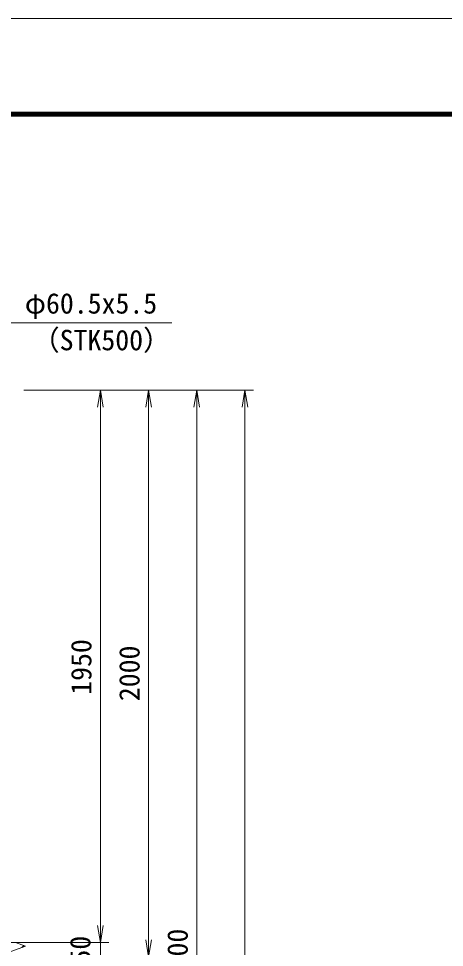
# Model space of a CAD drawing. Units: millimetres, scale not verified. Extents: x -6300 to 6300, y -4455 to 4455.
# Drawn here: x -2037 to -534, y 1177 to 4455 of the extents above; entities that cross this region are included whole.
import ezdxf
from ezdxf.enums import TextEntityAlignment as Align

# ---------------------------------------------------------------- set-up
doc = ezdxf.new("R2010")
doc.units = ezdxf.units.MM
doc.header["$LTSCALE"] = 30
for name, color, linetype, lineweight in [('0-0_D-STR-TXT', 7, 'Continuous', 9), ('0-1_D-TTL', 7, 'Continuous', 9), ('0-6_D-STR-DIM', 7, 'Continuous', 9), ('0-7_0', 7, 'Continuous', 9), ('0-B_D-STR2', 7, 'Continuous', 9)]:
    doc.layers.add(name, color=color, linetype=linetype, lineweight=lineweight)
doc.styles.add('ＭＳ ゴシック', font='')
doc.styles.get('ＭＳ ゴシック').set_extended_font_data('MS Gothic')

# ---------------------------------------------------------------- blocks, each defined once
blk = doc.blocks.new('_Open')
at = {"layer": '0-7_0'}
blk.add_line((-30, 5), (0, 0), dxfattribs=at)
blk.add_lwpolyline([(-30, -5), (0, 0), (-30, 0)], dxfattribs=at)

msp = doc.modelspace()

# ---------------------------------------------------------------- linework, layer by layer
at = {"layer": '0-0_D-STR-TXT'}
msp.add_lwpolyline([(-1496.55, 3380.93), (-2310.62, 3380.93), (-2392.75, 3055.26)], dxfattribs=at)
at = {"layer": '0-1_D-TTL', "color": 2, "lineweight": 18}
msp.add_lwpolyline([(-6300, 4455), (6300, 4455), (6300, -4455), (-6300, -4455)], close=True, dxfattribs=at)
at = {"layer": '0-1_D-TTL'}
for points in [[(-5895, 4125), (5895, 4125), (5895, -4125), (-5895, -4125)], [(-5891.25, 4121.25), (5891.25, 4121.25), (5891.25, -4121.25), (-5891.25, -4121.25)], [(-5887.5, 4117.5), (5887.5, 4117.5), (5887.5, -4117.5), (-5887.5, -4117.5)], [(-5883.75, 4113.75), (5883.75, 4113.75), (5883.75, -4113.75), (-5883.75, -4113.75)], [(-5880, 4110), (5880, 4110), (5880, -4110), (-5880, -4110)]]:
    msp.add_lwpolyline(points, close=True, dxfattribs=at)
at = {"layer": '0-6_D-STR-DIM'}
for p, q in [((-2018.36, 3143.84), (-1378.36, 3143.84)), ((-2018.36, 3143.84), (-1208.36, 3143.84)), ((-2018.36, 3143.84), (-1718.36, 3143.84)), ((-2018.36, 3143.84), (-1548.36, 3143.84)), ((-1748.36, 3083.84), (-1748.36, 1253.84)), ((-1578.36, 3083.84), (-1578.36, 1203.84)), ((-1408.36, -796.16), (-1408.36, 3083.84)), ((-1238.36, -1196.16), (-1238.36, 3083.84)), ((-1748.36, 1253.84), (-1748.36, 1313.84)), ((-2453.36, 1193.84), (-1718.36, 1193.84)), ((-2453.36, 1193.84), (-1718.36, 1193.84)), ((-2083.6, 1156.01), (-2013.12, 1181.66)), ((-2013.12, 1181.66), (-2048.36, 1194.49)), ((-1748.36, 1193.84), (-1748.36, 1143.84))]:
    msp.add_line(p, q, dxfattribs=at)
at = {"layer": '0-B_D-STR2'}
for p, q in [((-2026.19, 1176.91), (-2019.22, 1183.88)), ((-2016.3, 1180.51), (-2019.92, 1184.14))]:
    msp.add_line(p, q, dxfattribs=at)

# ---------------------------------------------------------------- block references
at = {"layer": '0-6_D-STR-DIM', "xscale": 2, "yscale": 2}
for p, rotation in [((-1748.36, 3143.84), 90), ((-1578.36, 3143.84), 90), ((-1408.36, 3143.84), 90), ((-1238.36, 3143.84), 90), ((-1748.36, 1193.84), 270), ((-1748.36, 1193.84), 270), ((-1578.36, 1143.84), 270)]:
    msp.add_blockref('_Open', p, dxfattribs=dict(at, rotation=rotation))

# ---------------------------------------------------------------- texts
at = {"layer": '0-0_D-STR-TXT', "style": 'ＭＳ ゴシック'}
for s, p in [('門柱 φ60.5x5.5', (-2260.97, 3392.19)), ('（STK500）', (-1990.58, 3262.69))]:
    msp.add_text(s, height=72.14, dxfattribs=at).set_placement(p, align=Align.BOTTOM_LEFT)
at = {"layer": '0-6_D-STR-DIM', "style": 'ＭＳ ゴシック'}
for s, p in [('1950', (-1758.48, 2068.49)), ('2000', (-1588.48, 2045.96)), ('4000', (-1418.48, 1046.71)), ('50', (-1762.02, 1119.9))]:
    msp.add_text(s, height=72.14, rotation=90, dxfattribs=at).set_placement(p, align=Align.BOTTOM_LEFT)

doc.saveas('drawing.dxf')
